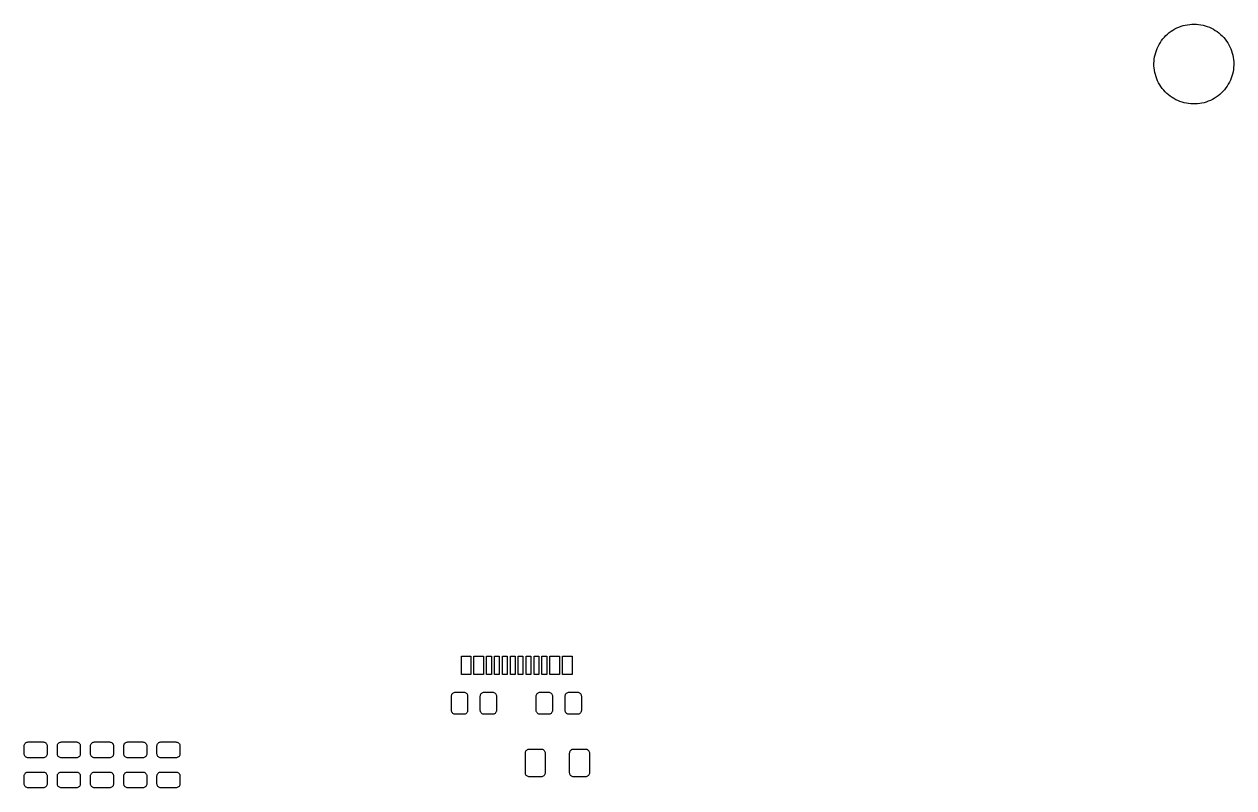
# Model space of a CAD drawing. Extents: x 10 to 173, y -123 to -10.
# Drawn here: x 91 to 167.5, y -65.8 to -17.5 of the extents above; entities that cross this region are included whole.
import ezdxf

# ---------------------------------------------------------------- set-up
doc = ezdxf.new("R2010")
doc.units = 0
doc.layers.add('BLACK', color=7, linetype='CONTINUOUS')

msp = doc.modelspace()

# ---------------------------------------------------------------- linework, layer by layer
at = {"layer": 'BLACK', "linetype": 'CONTINUOUS'}
for p, q in [((164.186, -17.6097), (164.321, -17.568)), ((164.321, -17.568), (164.458, -17.5339)), ((164.458, -17.5339), (164.596, -17.5075)), ((164.596, -17.5075), (164.736, -17.4888)), ((164.736, -17.4888), (164.877, -17.478)), ((164.877, -17.478), (165.018, -17.4751)), ((165.018, -17.4751), (165.159, -17.48)), ((165.159, -17.48), (165.299, -17.4928)), ((165.299, -17.4928), (165.438, -17.5134)), ((165.438, -17.5134), (165.577, -17.5417)), ((165.577, -17.5417), (165.713, -17.5777)), ((165.713, -17.5777), (165.847, -17.6213)), ((163.043, -18.4041), (163.135, -18.2974)), ((163.135, -18.2974), (163.233, -18.196)), ((163.233, -18.196), (163.337, -18.1002)), ((163.337, -18.1002), (163.445, -18.0103)), ((163.445, -18.0103), (163.559, -17.9266)), ((163.559, -17.9266), (163.677, -17.8494)), ((163.677, -17.8494), (163.799, -17.7789)), ((163.799, -17.7789), (163.925, -17.7153)), ((163.925, -17.7153), (164.054, -17.6589)), ((164.054, -17.6589), (164.186, -17.6097)), ((165.847, -17.6213), (165.978, -17.6723)), ((165.978, -17.6723), (166.107, -17.7305)), ((166.107, -17.7305), (166.232, -17.7959)), ((166.232, -17.7959), (166.353, -17.8681)), ((166.353, -17.8681), (166.47, -17.9469)), ((166.47, -17.9469), (166.582, -18.0322)), ((166.582, -18.0322), (166.69, -18.1236)), ((166.69, -18.1236), (166.792, -18.2208)), ((166.792, -18.2208), (166.888, -18.3236)), ((166.888, -18.3236), (166.979, -18.4316)), ((162.627, -19.1364), (162.679, -19.0053)), ((162.679, -19.0053), (162.738, -18.8773)), ((162.738, -18.8773), (162.805, -18.7528)), ((162.805, -18.7528), (162.878, -18.6322)), ((162.878, -18.6322), (162.957, -18.5158)), ((162.957, -18.5158), (163.043, -18.4041)), ((166.979, -18.4316), (167.063, -18.5445)), ((167.063, -18.5445), (167.141, -18.662)), ((167.141, -18.662), (167.213, -18.7836)), ((167.213, -18.7836), (167.277, -18.909)), ((167.277, -18.909), (167.334, -19.0378)), ((167.334, -19.0378), (167.385, -19.1696)), ((162.475, -19.9647), (162.481, -19.8239)), ((162.481, -19.8239), (162.495, -19.6835)), ((162.495, -19.6835), (162.516, -19.5442)), ((162.516, -19.5442), (162.546, -19.4063)), ((162.546, -19.4063), (162.583, -19.2702)), ((162.583, -19.2702), (162.627, -19.1364)), ((167.385, -19.1696), (167.427, -19.304)), ((167.427, -19.304), (167.462, -19.4406)), ((167.462, -19.4406), (167.49, -19.5789)), ((167.49, -19.5789), (167.509, -19.7185)), ((167.509, -19.7185), (167.521, -19.8591)), ((167.521, -19.8591), (167.525, -20)), ((162.477, -20.1057), (162.475, -19.9647)), ((162.487, -20.2464), (162.477, -20.1057)), ((162.505, -20.3863), (162.487, -20.2464)), ((162.53, -20.525), (162.505, -20.3863)), ((162.563, -20.662), (162.53, -20.525)), ((167.446, -20.6279), (167.407, -20.7635)), ((167.477, -20.4904), (167.446, -20.6279)), ((167.5, -20.3514), (167.477, -20.4904)), ((167.516, -20.2113), (167.5, -20.3514)), ((167.524, -20.0705), (167.516, -20.2113)), ((167.525, -20), (167.524, -20.0705)), ((162.604, -20.797), (162.563, -20.662)), ((162.652, -20.9295), (162.604, -20.797)), ((162.708, -21.0591), (162.652, -20.9295)), ((162.771, -21.1854), (162.708, -21.0591)), ((162.84, -21.308), (162.771, -21.1854)), ((162.917, -21.4265), (162.84, -21.308)), ((167.103, -21.3973), (167.022, -21.5125)), ((167.178, -21.2777), (167.103, -21.3973)), ((167.246, -21.1542), (167.178, -21.2777)), ((167.307, -21.027), (167.246, -21.1542)), ((167.36, -20.8966), (167.307, -21.027)), ((167.407, -20.7635), (167.36, -20.8966)), ((162.999, -21.5406), (162.917, -21.4265)), ((163.089, -21.6499), (162.999, -21.5406)), ((163.184, -21.754), (163.089, -21.6499)), ((163.284, -21.8527), (163.184, -21.754)), ((163.391, -21.9455), (163.284, -21.8527)), ((163.502, -22.0324), (163.391, -21.9455)), ((163.617, -22.1128), (163.502, -22.0324)), ((163.737, -22.1867), (163.617, -22.1128)), ((163.862, -22.2538), (163.737, -22.1867)), ((166.293, -22.1689), (166.17, -22.2377)), ((166.412, -22.0933), (166.293, -22.1689)), ((166.527, -22.0112), (166.412, -22.0933)), ((166.637, -21.9229), (166.527, -22.0112)), ((166.741, -21.8285), (166.637, -21.9229)), ((166.841, -21.7285), (166.741, -21.8285)), ((166.934, -21.623), (166.841, -21.7285)), ((167.022, -21.5125), (166.934, -21.623)), ((163.989, -22.3138), (163.862, -22.2538)), ((164.12, -22.3666), (163.989, -22.3138)), ((164.253, -22.4121), (164.12, -22.3666)), ((164.389, -22.45), (164.253, -22.4121)), ((164.527, -22.4803), (164.389, -22.45)), ((164.666, -22.5028), (164.527, -22.4803)), ((164.806, -22.5176), (164.666, -22.5028)), ((164.947, -22.5244), (164.806, -22.5176)), ((165.088, -22.5235), (164.947, -22.5244)), ((165.229, -22.5146), (165.088, -22.5235)), ((165.369, -22.4979), (165.229, -22.5146)), ((165.508, -22.4734), (165.369, -22.4979)), ((165.645, -22.4412), (165.508, -22.4734)), ((165.78, -22.4014), (165.645, -22.4412)), ((165.913, -22.3541), (165.78, -22.4014)), ((166.043, -22.2995), (165.913, -22.3541)), ((166.17, -22.2377), (166.043, -22.2995)), ((118.666, -58.6312), (118.666, -57.4712)), ((118.666, -57.4712), (119.266, -57.4712)), ((119.266, -57.4712), (119.266, -58.6312)), ((119.466, -58.6312), (119.466, -57.4712)), ((119.466, -57.4712), (120.066, -57.4712)), ((120.066, -57.4712), (120.066, -58.6312)), ((120.266, -58.6312), (120.266, -57.4712)), ((120.266, -57.4712), (120.566, -57.4712)), ((120.566, -57.4712), (120.566, -58.6312)), ((120.766, -58.6312), (120.766, -57.4712)), ((120.766, -57.4712), (121.066, -57.4712)), ((121.066, -57.4712), (121.066, -58.6312)), ((121.266, -58.6312), (121.266, -57.4712)), ((121.266, -57.4712), (121.566, -57.4712)), ((121.566, -57.4712), (121.566, -58.6312)), ((121.766, -58.6312), (121.766, -57.4712)), ((121.766, -57.4712), (122.066, -57.4712)), ((122.066, -57.4712), (122.066, -58.6312)), ((122.266, -58.6312), (122.266, -57.4712)), ((122.266, -57.4712), (122.566, -57.4712)), ((122.566, -57.4712), (122.566, -58.6312)), ((122.766, -58.6312), (122.766, -57.4712)), ((122.766, -57.4712), (123.066, -57.4712)), ((123.066, -57.4712), (123.066, -58.6312)), ((123.266, -58.6312), (123.266, -57.4712)), ((123.266, -57.4712), (123.566, -57.4712)), ((123.566, -57.4712), (123.566, -58.6312)), ((123.766, -58.6312), (123.766, -57.4712)), ((123.766, -57.4712), (124.066, -57.4712)), ((124.066, -57.4712), (124.066, -58.6312)), ((124.266, -58.6312), (124.266, -57.4712)), ((124.266, -57.4712), (124.866, -57.4712)), ((124.866, -57.4712), (124.866, -58.6312)), ((125.066, -58.6312), (125.066, -57.4712)), ((125.066, -57.4712), (125.666, -57.4712)), ((125.666, -57.4712), (125.666, -58.6312)), ((119.266, -58.6312), (118.666, -58.6312)), ((120.066, -58.6312), (119.466, -58.6312)), ((120.566, -58.6312), (120.266, -58.6312)), ((121.066, -58.6312), (120.766, -58.6312)), ((121.566, -58.6312), (121.266, -58.6312)), ((122.066, -58.6312), (121.766, -58.6312)), ((122.566, -58.6312), (122.266, -58.6312)), ((123.066, -58.6312), (122.766, -58.6312)), ((123.566, -58.6312), (123.266, -58.6312)), ((124.066, -58.6312), (123.766, -58.6312)), ((124.866, -58.6312), (124.266, -58.6312)), ((125.666, -58.6312), (125.066, -58.6312)), ((118.041, -59.9912), (118.044, -59.9508)), ((118.041, -60.8912), (118.041, -59.9912)), ((118.044, -59.9508), (118.056, -59.9078)), ((118.056, -59.9078), (118.074, -59.8673)), ((118.074, -59.8673), (118.099, -59.8308)), ((118.099, -59.8308), (118.131, -59.7994)), ((118.131, -59.7994), (118.167, -59.774)), ((118.167, -59.774), (118.208, -59.7555)), ((118.208, -59.7555), (118.251, -59.7445)), ((118.251, -59.7445), (118.291, -59.7412)), ((118.291, -59.7412), (118.816, -59.7412)), ((118.816, -59.7412), (118.857, -59.7445)), ((118.857, -59.7445), (118.9, -59.7555)), ((118.9, -59.7555), (118.94, -59.774)), ((118.94, -59.774), (118.977, -59.7994)), ((118.977, -59.7994), (119.008, -59.8308)), ((119.008, -59.8308), (119.033, -59.8673)), ((119.033, -59.8673), (119.052, -59.9078)), ((119.052, -59.9078), (119.063, -59.9508)), ((119.063, -59.9508), (119.066, -59.9912)), ((119.066, -59.9912), (119.066, -60.8912)), ((119.866, -59.9912), (119.869, -59.9508)), ((119.866, -60.8912), (119.866, -59.9912)), ((119.869, -59.9508), (119.881, -59.9078)), ((119.881, -59.9078), (119.899, -59.8673)), ((119.899, -59.8673), (119.924, -59.8308)), ((119.924, -59.8308), (119.956, -59.7994)), ((119.956, -59.7994), (119.992, -59.774)), ((119.992, -59.774), (120.033, -59.7555)), ((120.033, -59.7555), (120.076, -59.7445)), ((120.076, -59.7445), (120.116, -59.7412)), ((120.116, -59.7412), (120.641, -59.7412)), ((120.641, -59.7412), (120.682, -59.7445)), ((120.682, -59.7445), (120.725, -59.7555)), ((120.725, -59.7555), (120.765, -59.774)), ((120.765, -59.774), (120.802, -59.7994)), ((120.802, -59.7994), (120.833, -59.8308)), ((120.833, -59.8308), (120.858, -59.8673)), ((120.858, -59.8673), (120.877, -59.9078)), ((120.877, -59.9078), (120.888, -59.9508)), ((120.888, -59.9508), (120.891, -59.9912)), ((120.891, -59.9912), (120.891, -60.8912)), ((123.406, -59.9912), (123.409, -59.9508)), ((123.406, -60.8912), (123.406, -59.9912)), ((123.409, -59.9508), (123.421, -59.9078)), ((123.421, -59.9078), (123.439, -59.8673)), ((123.439, -59.8673), (123.464, -59.8308)), ((123.464, -59.8308), (123.496, -59.7994)), ((123.496, -59.7994), (123.532, -59.774)), ((123.532, -59.774), (123.573, -59.7555)), ((123.573, -59.7555), (123.616, -59.7445)), ((123.616, -59.7445), (123.656, -59.7412)), ((123.656, -59.7412), (124.181, -59.7412)), ((124.181, -59.7412), (124.222, -59.7445)), ((124.222, -59.7445), (124.265, -59.7555)), ((124.265, -59.7555), (124.305, -59.774)), ((124.305, -59.774), (124.342, -59.7994)), ((124.342, -59.7994), (124.373, -59.8308)), ((124.373, -59.8308), (124.398, -59.8673)), ((124.398, -59.8673), (124.417, -59.9078)), ((124.417, -59.9078), (124.428, -59.9508)), ((124.428, -59.9508), (124.431, -59.9912)), ((124.431, -59.9912), (124.431, -60.8912)), ((125.231, -59.9912), (125.234, -59.9508)), ((125.231, -60.8912), (125.231, -59.9912)), ((125.234, -59.9508), (125.246, -59.9078)), ((125.246, -59.9078), (125.264, -59.8673)), ((125.264, -59.8673), (125.289, -59.8308)), ((125.289, -59.8308), (125.321, -59.7994)), ((125.321, -59.7994), (125.357, -59.774)), ((125.357, -59.774), (125.398, -59.7555)), ((125.398, -59.7555), (125.441, -59.7445)), ((125.441, -59.7445), (125.481, -59.7412)), ((125.481, -59.7412), (126.006, -59.7412)), ((126.006, -59.7412), (126.047, -59.7445)), ((126.047, -59.7445), (126.09, -59.7555)), ((126.09, -59.7555), (126.13, -59.774)), ((126.13, -59.774), (126.167, -59.7994)), ((126.167, -59.7994), (126.198, -59.8308)), ((126.198, -59.8308), (126.223, -59.8673)), ((126.223, -59.8673), (126.242, -59.9078)), ((126.242, -59.9078), (126.253, -59.9508)), ((126.253, -59.9508), (126.256, -59.9912)), ((126.256, -59.9912), (126.256, -60.8912)), ((118.044, -60.9316), (118.041, -60.8912)), ((118.056, -60.9747), (118.044, -60.9316)), ((118.074, -61.0151), (118.056, -60.9747)), ((118.099, -61.0516), (118.074, -61.0151)), ((118.131, -61.083), (118.099, -61.0516)), ((118.167, -61.1084), (118.131, -61.083)), ((118.208, -61.1269), (118.167, -61.1084)), ((118.251, -61.1379), (118.208, -61.1269)), ((118.291, -61.1412), (118.251, -61.1379)), ((118.816, -61.1412), (118.291, -61.1412)), ((118.857, -61.1379), (118.816, -61.1412)), ((118.9, -61.1269), (118.857, -61.1379)), ((118.94, -61.1084), (118.9, -61.1269)), ((118.977, -61.083), (118.94, -61.1084)), ((119.008, -61.0516), (118.977, -61.083)), ((119.033, -61.0151), (119.008, -61.0516)), ((119.052, -60.9747), (119.033, -61.0151)), ((119.063, -60.9316), (119.052, -60.9747)), ((119.066, -60.8912), (119.063, -60.9316)), ((119.869, -60.9316), (119.866, -60.8912)), ((119.881, -60.9747), (119.869, -60.9316)), ((119.899, -61.0151), (119.881, -60.9747)), ((119.924, -61.0516), (119.899, -61.0151)), ((119.956, -61.083), (119.924, -61.0516)), ((119.992, -61.1084), (119.956, -61.083)), ((120.033, -61.1269), (119.992, -61.1084)), ((120.076, -61.1379), (120.033, -61.1269)), ((120.116, -61.1412), (120.076, -61.1379)), ((120.641, -61.1412), (120.116, -61.1412)), ((120.682, -61.1379), (120.641, -61.1412)), ((120.725, -61.1269), (120.682, -61.1379)), ((120.765, -61.1084), (120.725, -61.1269)), ((120.802, -61.083), (120.765, -61.1084)), ((120.833, -61.0516), (120.802, -61.083)), ((120.858, -61.0151), (120.833, -61.0516)), ((120.877, -60.9747), (120.858, -61.0151)), ((120.888, -60.9316), (120.877, -60.9747)), ((120.891, -60.8912), (120.888, -60.9316)), ((123.409, -60.9316), (123.406, -60.8912)), ((123.421, -60.9747), (123.409, -60.9316)), ((123.439, -61.0151), (123.421, -60.9747)), ((123.464, -61.0516), (123.439, -61.0151)), ((123.496, -61.083), (123.464, -61.0516)), ((123.532, -61.1084), (123.496, -61.083)), ((123.573, -61.1269), (123.532, -61.1084)), ((123.616, -61.1379), (123.573, -61.1269)), ((123.656, -61.1412), (123.616, -61.1379)), ((124.181, -61.1412), (123.656, -61.1412)), ((124.222, -61.1379), (124.181, -61.1412)), ((124.265, -61.1269), (124.222, -61.1379)), ((124.305, -61.1084), (124.265, -61.1269)), ((124.342, -61.083), (124.305, -61.1084)), ((124.373, -61.0516), (124.342, -61.083)), ((124.398, -61.0151), (124.373, -61.0516)), ((124.417, -60.9747), (124.398, -61.0151)), ((124.428, -60.9316), (124.417, -60.9747)), ((124.431, -60.8912), (124.428, -60.9316)), ((125.234, -60.9316), (125.231, -60.8912)), ((125.246, -60.9747), (125.234, -60.9316)), ((125.264, -61.0151), (125.246, -60.9747)), ((125.289, -61.0516), (125.264, -61.0151)), ((125.321, -61.083), (125.289, -61.0516)), ((125.357, -61.1084), (125.321, -61.083)), ((125.398, -61.1269), (125.357, -61.1084)), ((125.441, -61.1379), (125.398, -61.1269)), ((125.481, -61.1412), (125.441, -61.1379)), ((126.006, -61.1412), (125.481, -61.1412)), ((126.047, -61.1379), (126.006, -61.1412)), ((126.09, -61.1269), (126.047, -61.1379)), ((126.13, -61.1084), (126.09, -61.1269)), ((126.167, -61.083), (126.13, -61.1084)), ((126.198, -61.0516), (126.167, -61.083)), ((126.223, -61.0151), (126.198, -61.0516)), ((126.242, -60.9747), (126.223, -61.0151)), ((126.253, -60.9316), (126.242, -60.9747)), ((126.256, -60.8912), (126.253, -60.9316)), ((91.0162, -63.1412), (91.0195, -63.1008)), ((91.0162, -63.6412), (91.0162, -63.1412)), ((91.0195, -63.1008), (91.0305, -63.0578)), ((91.0305, -63.0578), (91.049, -63.0173)), ((91.049, -63.0173), (91.0744, -62.9808)), ((91.0744, -62.9808), (91.1058, -62.9494)), ((91.1058, -62.9494), (91.1423, -62.924)), ((91.1423, -62.924), (91.1828, -62.9055)), ((91.1828, -62.9055), (91.2258, -62.8945)), ((91.2258, -62.8945), (91.2662, -62.8912)), ((91.2662, -62.8912), (92.2162, -62.8912)), ((92.2162, -62.8912), (92.2566, -62.8945)), ((92.2566, -62.8945), (92.2997, -62.9055)), ((92.2997, -62.9055), (92.3401, -62.924)), ((92.3401, -62.924), (92.3766, -62.9494)), ((92.3766, -62.9494), (92.408, -62.9808)), ((92.408, -62.9808), (92.4334, -63.0173)), ((92.4334, -63.0173), (92.4519, -63.0578)), ((92.4519, -63.0578), (92.4629, -63.1008)), ((92.4629, -63.1008), (92.4662, -63.1412)), ((92.4662, -63.1412), (92.4662, -63.6412)), ((93.1162, -63.1412), (93.1195, -63.1008)), ((93.1162, -63.6412), (93.1162, -63.1412)), ((93.1195, -63.1008), (93.1305, -63.0578)), ((93.1305, -63.0578), (93.149, -63.0173)), ((93.149, -63.0173), (93.1744, -62.9808)), ((93.1744, -62.9808), (93.2058, -62.9494)), ((93.2058, -62.9494), (93.2423, -62.924)), ((93.2423, -62.924), (93.2828, -62.9055)), ((93.2828, -62.9055), (93.3258, -62.8945)), ((93.3258, -62.8945), (93.3662, -62.8912)), ((93.3662, -62.8912), (94.3162, -62.8912)), ((94.3162, -62.8912), (94.3566, -62.8945)), ((94.3566, -62.8945), (94.3997, -62.9055)), ((94.3997, -62.9055), (94.4401, -62.924)), ((94.4401, -62.924), (94.4766, -62.9494)), ((94.4766, -62.9494), (94.508, -62.9808)), ((94.508, -62.9808), (94.5334, -63.0173)), ((94.5334, -63.0173), (94.5519, -63.0578)), ((94.5519, -63.0578), (94.5629, -63.1008)), ((94.5629, -63.1008), (94.5662, -63.1412)), ((94.5662, -63.1412), (94.5662, -63.6412)), ((95.2162, -63.1412), (95.2195, -63.1008)), ((95.2162, -63.6412), (95.2162, -63.1412)), ((95.2195, -63.1008), (95.2305, -63.0578)), ((95.2305, -63.0578), (95.249, -63.0173)), ((95.249, -63.0173), (95.2744, -62.9808)), ((95.2744, -62.9808), (95.3058, -62.9494)), ((95.3058, -62.9494), (95.3423, -62.924)), ((95.3423, -62.924), (95.3828, -62.9055)), ((95.3828, -62.9055), (95.4258, -62.8945)), ((95.4258, -62.8945), (95.4662, -62.8912)), ((95.4662, -62.8912), (96.4162, -62.8912)), ((96.4162, -62.8912), (96.4566, -62.8945)), ((96.4566, -62.8945), (96.4997, -62.9055)), ((96.4997, -62.9055), (96.5401, -62.924)), ((96.5401, -62.924), (96.5766, -62.9494)), ((96.5766, -62.9494), (96.608, -62.9808)), ((96.608, -62.9808), (96.6334, -63.0173)), ((96.6334, -63.0173), (96.6519, -63.0578)), ((96.6519, -63.0578), (96.6629, -63.1008)), ((96.6629, -63.1008), (96.6662, -63.1412)), ((96.6662, -63.1412), (96.6662, -63.6412)), ((97.3162, -63.1412), (97.3195, -63.1008)), ((97.3162, -63.6412), (97.3162, -63.1412)), ((97.3195, -63.1008), (97.3305, -63.0578)), ((97.3305, -63.0578), (97.349, -63.0173)), ((97.349, -63.0173), (97.3744, -62.9808)), ((97.3744, -62.9808), (97.4058, -62.9494)), ((97.4058, -62.9494), (97.4423, -62.924)), ((97.4423, -62.924), (97.4828, -62.9055)), ((97.4828, -62.9055), (97.5258, -62.8945)), ((97.5258, -62.8945), (97.5662, -62.8912)), ((97.5662, -62.8912), (98.5162, -62.8912)), ((98.5162, -62.8912), (98.5566, -62.8945)), ((98.5566, -62.8945), (98.5997, -62.9055)), ((98.5997, -62.9055), (98.6401, -62.924)), ((98.6401, -62.924), (98.6766, -62.9494)), ((98.6766, -62.9494), (98.708, -62.9808)), ((98.708, -62.9808), (98.7334, -63.0173)), ((98.7334, -63.0173), (98.7519, -63.0578)), ((98.7519, -63.0578), (98.7629, -63.1008)), ((98.7629, -63.1008), (98.7662, -63.1412)), ((98.7662, -63.1412), (98.7662, -63.6412)), ((99.4162, -63.1412), (99.4195, -63.1008)), ((99.4162, -63.6412), (99.4162, -63.1412)), ((99.4195, -63.1008), (99.4305, -63.0578)), ((99.4305, -63.0578), (99.449, -63.0173)), ((99.449, -63.0173), (99.4744, -62.9808)), ((99.4744, -62.9808), (99.5058, -62.9494)), ((99.5058, -62.9494), (99.5423, -62.924)), ((99.5423, -62.924), (99.5828, -62.9055)), ((99.5828, -62.9055), (99.6258, -62.8945)), ((99.6258, -62.8945), (99.6662, -62.8912)), ((99.6662, -62.8912), (100.616, -62.8912)), ((100.616, -62.8912), (100.657, -62.8945)), ((100.657, -62.8945), (100.7, -62.9055)), ((100.7, -62.9055), (100.74, -62.924)), ((100.74, -62.924), (100.777, -62.9494)), ((100.777, -62.9494), (100.808, -62.9808)), ((100.808, -62.9808), (100.833, -63.0173)), ((100.833, -63.0173), (100.852, -63.0578)), ((100.852, -63.0578), (100.863, -63.1008)), ((100.863, -63.1008), (100.866, -63.1412)), ((100.866, -63.1412), (100.866, -63.6412)), ((122.731, -63.5078), (122.749, -63.4673)), ((122.749, -63.4673), (122.774, -63.4308)), ((122.774, -63.4308), (122.806, -63.3994)), ((122.806, -63.3994), (122.842, -63.374)), ((122.842, -63.374), (122.883, -63.3555)), ((122.883, -63.3555), (122.926, -63.3445)), ((122.926, -63.3445), (122.966, -63.3412)), ((122.966, -63.3412), (123.716, -63.3412)), ((123.716, -63.3412), (123.757, -63.3445)), ((123.757, -63.3445), (123.8, -63.3555)), ((123.8, -63.3555), (123.84, -63.374)), ((123.84, -63.374), (123.877, -63.3994)), ((123.877, -63.3994), (123.908, -63.4308)), ((123.908, -63.4308), (123.933, -63.4673)), ((123.933, -63.4673), (123.952, -63.5078)), ((125.531, -63.5078), (125.549, -63.4673)), ((125.549, -63.4673), (125.574, -63.4308)), ((125.574, -63.4308), (125.606, -63.3994)), ((125.606, -63.3994), (125.642, -63.374)), ((125.642, -63.374), (125.683, -63.3555)), ((125.683, -63.3555), (125.726, -63.3445)), ((125.726, -63.3445), (125.766, -63.3412)), ((125.766, -63.3412), (126.516, -63.3412)), ((126.516, -63.3412), (126.557, -63.3445)), ((126.557, -63.3445), (126.6, -63.3555)), ((126.6, -63.3555), (126.64, -63.374)), ((126.64, -63.374), (126.677, -63.3994)), ((126.677, -63.3994), (126.708, -63.4308)), ((126.708, -63.4308), (126.733, -63.4673)), ((126.733, -63.4673), (126.752, -63.5078)), ((91.0195, -63.6816), (91.0162, -63.6412)), ((91.0305, -63.7247), (91.0195, -63.6816)), ((91.049, -63.7651), (91.0305, -63.7247)), ((91.0744, -63.8016), (91.049, -63.7651)), ((91.1058, -63.833), (91.0744, -63.8016)), ((91.1423, -63.8584), (91.1058, -63.833)), ((91.1828, -63.8769), (91.1423, -63.8584)), ((91.2258, -63.8879), (91.1828, -63.8769)), ((91.2662, -63.8912), (91.2258, -63.8879)), ((92.2162, -63.8912), (91.2662, -63.8912)), ((92.2566, -63.8879), (92.2162, -63.8912)), ((92.2997, -63.8769), (92.2566, -63.8879)), ((92.3401, -63.8584), (92.2997, -63.8769)), ((92.3766, -63.833), (92.3401, -63.8584)), ((92.408, -63.8016), (92.3766, -63.833)), ((92.4334, -63.7651), (92.408, -63.8016)), ((92.4519, -63.7247), (92.4334, -63.7651)), ((92.4629, -63.6816), (92.4519, -63.7247)), ((92.4662, -63.6412), (92.4629, -63.6816)), ((93.1195, -63.6816), (93.1162, -63.6412)), ((93.1305, -63.7247), (93.1195, -63.6816)), ((93.149, -63.7651), (93.1305, -63.7247)), ((93.1744, -63.8016), (93.149, -63.7651)), ((93.2058, -63.833), (93.1744, -63.8016)), ((93.2423, -63.8584), (93.2058, -63.833)), ((93.2828, -63.8769), (93.2423, -63.8584)), ((93.3258, -63.8879), (93.2828, -63.8769)), ((93.3662, -63.8912), (93.3258, -63.8879)), ((94.3162, -63.8912), (93.3662, -63.8912)), ((94.3566, -63.8879), (94.3162, -63.8912)), ((94.3997, -63.8769), (94.3566, -63.8879)), ((94.4401, -63.8584), (94.3997, -63.8769)), ((94.4766, -63.833), (94.4401, -63.8584)), ((94.508, -63.8016), (94.4766, -63.833)), ((94.5334, -63.7651), (94.508, -63.8016)), ((94.5519, -63.7247), (94.5334, -63.7651)), ((94.5629, -63.6816), (94.5519, -63.7247)), ((94.5662, -63.6412), (94.5629, -63.6816)), ((95.2195, -63.6816), (95.2162, -63.6412)), ((95.2305, -63.7247), (95.2195, -63.6816)), ((95.249, -63.7651), (95.2305, -63.7247)), ((95.2744, -63.8016), (95.249, -63.7651)), ((95.3058, -63.833), (95.2744, -63.8016)), ((95.3423, -63.8584), (95.3058, -63.833)), ((95.3828, -63.8769), (95.3423, -63.8584)), ((95.4258, -63.8879), (95.3828, -63.8769)), ((95.4662, -63.8912), (95.4258, -63.8879)), ((96.4162, -63.8912), (95.4662, -63.8912)), ((96.4566, -63.8879), (96.4162, -63.8912)), ((96.4997, -63.8769), (96.4566, -63.8879)), ((96.5401, -63.8584), (96.4997, -63.8769)), ((96.5766, -63.833), (96.5401, -63.8584)), ((96.608, -63.8016), (96.5766, -63.833)), ((96.6334, -63.7651), (96.608, -63.8016)), ((96.6519, -63.7247), (96.6334, -63.7651)), ((96.6629, -63.6816), (96.6519, -63.7247)), ((96.6662, -63.6412), (96.6629, -63.6816)), ((97.3195, -63.6816), (97.3162, -63.6412)), ((97.3305, -63.7247), (97.3195, -63.6816)), ((97.349, -63.7651), (97.3305, -63.7247)), ((97.3744, -63.8016), (97.349, -63.7651)), ((97.4058, -63.833), (97.3744, -63.8016)), ((97.4423, -63.8584), (97.4058, -63.833)), ((97.4828, -63.8769), (97.4423, -63.8584)), ((97.5258, -63.8879), (97.4828, -63.8769)), ((97.5662, -63.8912), (97.5258, -63.8879)), ((98.5162, -63.8912), (97.5662, -63.8912)), ((98.5566, -63.8879), (98.5162, -63.8912)), ((98.5997, -63.8769), (98.5566, -63.8879)), ((98.6401, -63.8584), (98.5997, -63.8769)), ((98.6766, -63.833), (98.6401, -63.8584)), ((98.708, -63.8016), (98.6766, -63.833)), ((98.7334, -63.7651), (98.708, -63.8016)), ((98.7519, -63.7247), (98.7334, -63.7651)), ((98.7629, -63.6816), (98.7519, -63.7247)), ((98.7662, -63.6412), (98.7629, -63.6816)), ((99.4195, -63.6816), (99.4162, -63.6412)), ((99.4305, -63.7247), (99.4195, -63.6816)), ((99.449, -63.7651), (99.4305, -63.7247)), ((99.4744, -63.8016), (99.449, -63.7651)), ((99.5058, -63.833), (99.4744, -63.8016)), ((99.5423, -63.8584), (99.5058, -63.833)), ((99.5828, -63.8769), (99.5423, -63.8584)), ((99.6258, -63.8879), (99.5828, -63.8769)), ((99.6662, -63.8912), (99.6258, -63.8879)), ((100.616, -63.8912), (99.6662, -63.8912)), ((100.657, -63.8879), (100.616, -63.8912)), ((100.7, -63.8769), (100.657, -63.8879)), ((100.74, -63.8584), (100.7, -63.8769)), ((100.777, -63.833), (100.74, -63.8584)), ((100.808, -63.8016), (100.777, -63.833)), ((100.833, -63.7651), (100.808, -63.8016)), ((100.852, -63.7247), (100.833, -63.7651)), ((100.863, -63.6816), (100.852, -63.7247)), ((100.866, -63.6412), (100.863, -63.6816)), ((122.716, -63.5912), (122.719, -63.5508)), ((122.716, -64.8412), (122.716, -63.5912)), ((122.719, -63.5508), (122.731, -63.5078)), ((123.952, -63.5078), (123.963, -63.5508)), ((123.963, -63.5508), (123.966, -63.5912)), ((123.966, -63.5912), (123.966, -64.8412)), ((125.516, -63.5912), (125.519, -63.5508)), ((125.516, -64.8412), (125.516, -63.5912)), ((125.519, -63.5508), (125.531, -63.5078)), ((126.752, -63.5078), (126.763, -63.5508)), ((126.763, -63.5508), (126.766, -63.5912)), ((126.766, -63.5912), (126.766, -64.8412)), ((91.0162, -65.0412), (91.0195, -65.0008)), ((91.0195, -65.0008), (91.0305, -64.9578)), ((91.0305, -64.9578), (91.049, -64.9173)), ((91.049, -64.9173), (91.0744, -64.8808)), ((91.0744, -64.8808), (91.1058, -64.8494)), ((91.1058, -64.8494), (91.1423, -64.824)), ((91.1423, -64.824), (91.1828, -64.8055)), ((91.1828, -64.8055), (91.2258, -64.7945)), ((91.2258, -64.7945), (91.2662, -64.7912)), ((91.2662, -64.7912), (92.2162, -64.7912)), ((92.2162, -64.7912), (92.2566, -64.7945)), ((92.2566, -64.7945), (92.2997, -64.8055)), ((92.2997, -64.8055), (92.3401, -64.824)), ((92.3401, -64.824), (92.3766, -64.8494)), ((92.3766, -64.8494), (92.408, -64.8808)), ((92.408, -64.8808), (92.4334, -64.9173)), ((92.4334, -64.9173), (92.4519, -64.9578)), ((92.4519, -64.9578), (92.4629, -65.0008)), ((92.4629, -65.0008), (92.4662, -65.0412)), ((93.1162, -65.0412), (93.1195, -65.0008)), ((93.1195, -65.0008), (93.1305, -64.9578)), ((93.1305, -64.9578), (93.149, -64.9173)), ((93.149, -64.9173), (93.1744, -64.8808)), ((93.1744, -64.8808), (93.2058, -64.8494)), ((93.2058, -64.8494), (93.2423, -64.824)), ((93.2423, -64.824), (93.2828, -64.8055)), ((93.2828, -64.8055), (93.3258, -64.7945)), ((93.3258, -64.7945), (93.3662, -64.7912)), ((93.3662, -64.7912), (94.3162, -64.7912)), ((94.3162, -64.7912), (94.3566, -64.7945)), ((94.3566, -64.7945), (94.3997, -64.8055)), ((94.3997, -64.8055), (94.4401, -64.824)), ((94.4401, -64.824), (94.4766, -64.8494)), ((94.4766, -64.8494), (94.508, -64.8808)), ((94.508, -64.8808), (94.5334, -64.9173)), ((94.5334, -64.9173), (94.5519, -64.9578)), ((94.5519, -64.9578), (94.5629, -65.0008)), ((94.5629, -65.0008), (94.5662, -65.0412)), ((95.2162, -65.0412), (95.2195, -65.0008)), ((95.2195, -65.0008), (95.2305, -64.9578)), ((95.2305, -64.9578), (95.249, -64.9173)), ((95.249, -64.9173), (95.2744, -64.8808)), ((95.2744, -64.8808), (95.3058, -64.8494)), ((95.3058, -64.8494), (95.3423, -64.824)), ((95.3423, -64.824), (95.3828, -64.8055)), ((95.3828, -64.8055), (95.4258, -64.7945)), ((95.4258, -64.7945), (95.4662, -64.7912)), ((95.4662, -64.7912), (96.4162, -64.7912)), ((96.4162, -64.7912), (96.4566, -64.7945)), ((96.4566, -64.7945), (96.4997, -64.8055)), ((96.4997, -64.8055), (96.5401, -64.824)), ((96.5401, -64.824), (96.5766, -64.8494)), ((96.5766, -64.8494), (96.608, -64.8808)), ((96.608, -64.8808), (96.6334, -64.9173)), ((96.6334, -64.9173), (96.6519, -64.9578)), ((96.6519, -64.9578), (96.6629, -65.0008)), ((96.6629, -65.0008), (96.6662, -65.0412)), ((97.3162, -65.0412), (97.3195, -65.0008)), ((97.3195, -65.0008), (97.3305, -64.9578)), ((97.3305, -64.9578), (97.349, -64.9173)), ((97.349, -64.9173), (97.3744, -64.8808)), ((97.3744, -64.8808), (97.4058, -64.8494)), ((97.4058, -64.8494), (97.4423, -64.824)), ((97.4423, -64.824), (97.4828, -64.8055)), ((97.4828, -64.8055), (97.5258, -64.7945)), ((97.5258, -64.7945), (97.5662, -64.7912)), ((97.5662, -64.7912), (98.5162, -64.7912)), ((98.5162, -64.7912), (98.5566, -64.7945)), ((98.5566, -64.7945), (98.5997, -64.8055)), ((98.5997, -64.8055), (98.6401, -64.824)), ((98.6401, -64.824), (98.6766, -64.8494)), ((98.6766, -64.8494), (98.708, -64.8808)), ((98.708, -64.8808), (98.7334, -64.9173)), ((98.7334, -64.9173), (98.7519, -64.9578)), ((98.7519, -64.9578), (98.7629, -65.0008)), ((98.7629, -65.0008), (98.7662, -65.0412)), ((99.4162, -65.0412), (99.4195, -65.0008)), ((99.4195, -65.0008), (99.4305, -64.9578)), ((99.4305, -64.9578), (99.449, -64.9173)), ((99.449, -64.9173), (99.4744, -64.8808)), ((99.4744, -64.8808), (99.5058, -64.8494)), ((99.5058, -64.8494), (99.5423, -64.824)), ((99.5423, -64.824), (99.5828, -64.8055)), ((99.5828, -64.8055), (99.6258, -64.7945)), ((99.6258, -64.7945), (99.6662, -64.7912)), ((99.6662, -64.7912), (100.616, -64.7912)), ((100.616, -64.7912), (100.657, -64.7945)), ((100.657, -64.7945), (100.7, -64.8055)), ((100.7, -64.8055), (100.74, -64.824)), ((100.74, -64.824), (100.777, -64.8494)), ((100.777, -64.8494), (100.808, -64.8808)), ((100.808, -64.8808), (100.833, -64.9173)), ((100.833, -64.9173), (100.852, -64.9578)), ((100.852, -64.9578), (100.863, -65.0008)), ((100.863, -65.0008), (100.866, -65.0412)), ((122.719, -64.8816), (122.716, -64.8412)), ((122.731, -64.9247), (122.719, -64.8816)), ((122.749, -64.9651), (122.731, -64.9247)), ((122.774, -65.0016), (122.749, -64.9651)), ((122.806, -65.033), (122.774, -65.0016)), ((123.908, -65.0016), (123.877, -65.033)), ((123.933, -64.9651), (123.908, -65.0016)), ((123.952, -64.9247), (123.933, -64.9651)), ((123.963, -64.8816), (123.952, -64.9247)), ((123.966, -64.8412), (123.963, -64.8816)), ((125.519, -64.8816), (125.516, -64.8412)), ((125.531, -64.9247), (125.519, -64.8816)), ((125.549, -64.9651), (125.531, -64.9247)), ((125.574, -65.0016), (125.549, -64.9651)), ((125.606, -65.033), (125.574, -65.0016)), ((126.708, -65.0016), (126.677, -65.033)), ((126.733, -64.9651), (126.708, -65.0016)), ((126.752, -64.9247), (126.733, -64.9651)), ((126.763, -64.8816), (126.752, -64.9247)), ((126.766, -64.8412), (126.763, -64.8816)), ((91.0162, -65.5412), (91.0162, -65.0412)), ((91.0195, -65.5816), (91.0162, -65.5412)), ((91.0305, -65.6247), (91.0195, -65.5816)), ((91.049, -65.6651), (91.0305, -65.6247)), ((91.0744, -65.7016), (91.049, -65.6651)), ((91.1058, -65.733), (91.0744, -65.7016)), ((91.1423, -65.7584), (91.1058, -65.733)), ((91.1828, -65.7769), (91.1423, -65.7584)), ((91.2258, -65.7879), (91.1828, -65.7769)), ((91.2662, -65.7912), (91.2258, -65.7879)), ((92.2162, -65.7912), (91.2662, -65.7912)), ((92.2566, -65.7879), (92.2162, -65.7912)), ((92.2997, -65.7769), (92.2566, -65.7879)), ((92.3401, -65.7584), (92.2997, -65.7769)), ((92.3766, -65.733), (92.3401, -65.7584)), ((92.408, -65.7016), (92.3766, -65.733)), ((92.4334, -65.6651), (92.408, -65.7016)), ((92.4519, -65.6247), (92.4334, -65.6651)), ((92.4629, -65.5816), (92.4519, -65.6247)), ((92.4662, -65.5412), (92.4629, -65.5816)), ((92.4662, -65.0412), (92.4662, -65.5412)), ((93.1162, -65.5412), (93.1162, -65.0412)), ((93.1195, -65.5816), (93.1162, -65.5412)), ((93.1305, -65.6247), (93.1195, -65.5816)), ((93.149, -65.6651), (93.1305, -65.6247)), ((93.1744, -65.7016), (93.149, -65.6651)), ((93.2058, -65.733), (93.1744, -65.7016)), ((93.2423, -65.7584), (93.2058, -65.733)), ((93.2828, -65.7769), (93.2423, -65.7584)), ((93.3258, -65.7879), (93.2828, -65.7769)), ((93.3662, -65.7912), (93.3258, -65.7879)), ((94.3162, -65.7912), (93.3662, -65.7912)), ((94.3566, -65.7879), (94.3162, -65.7912)), ((94.3997, -65.7769), (94.3566, -65.7879)), ((94.4401, -65.7584), (94.3997, -65.7769)), ((94.4766, -65.733), (94.4401, -65.7584)), ((94.508, -65.7016), (94.4766, -65.733)), ((94.5334, -65.6651), (94.508, -65.7016)), ((94.5519, -65.6247), (94.5334, -65.6651)), ((94.5629, -65.5816), (94.5519, -65.6247)), ((94.5662, -65.5412), (94.5629, -65.5816)), ((94.5662, -65.0412), (94.5662, -65.5412)), ((95.2162, -65.5412), (95.2162, -65.0412)), ((95.2195, -65.5816), (95.2162, -65.5412)), ((95.2305, -65.6247), (95.2195, -65.5816)), ((95.249, -65.6651), (95.2305, -65.6247)), ((95.2744, -65.7016), (95.249, -65.6651)), ((95.3058, -65.733), (95.2744, -65.7016)), ((95.3423, -65.7584), (95.3058, -65.733)), ((95.3828, -65.7769), (95.3423, -65.7584)), ((95.4258, -65.7879), (95.3828, -65.7769)), ((95.4662, -65.7912), (95.4258, -65.7879)), ((96.4162, -65.7912), (95.4662, -65.7912)), ((96.4566, -65.7879), (96.4162, -65.7912)), ((96.4997, -65.7769), (96.4566, -65.7879)), ((96.5401, -65.7584), (96.4997, -65.7769)), ((96.5766, -65.733), (96.5401, -65.7584)), ((96.608, -65.7016), (96.5766, -65.733)), ((96.6334, -65.6651), (96.608, -65.7016)), ((96.6519, -65.6247), (96.6334, -65.6651)), ((96.6629, -65.5816), (96.6519, -65.6247)), ((96.6662, -65.5412), (96.6629, -65.5816)), ((96.6662, -65.0412), (96.6662, -65.5412)), ((97.3162, -65.5412), (97.3162, -65.0412)), ((97.3195, -65.5816), (97.3162, -65.5412)), ((97.3305, -65.6247), (97.3195, -65.5816)), ((97.349, -65.6651), (97.3305, -65.6247)), ((97.3744, -65.7016), (97.349, -65.6651)), ((97.4058, -65.733), (97.3744, -65.7016)), ((97.4423, -65.7584), (97.4058, -65.733)), ((97.4828, -65.7769), (97.4423, -65.7584)), ((97.5258, -65.7879), (97.4828, -65.7769)), ((97.5662, -65.7912), (97.5258, -65.7879)), ((98.5162, -65.7912), (97.5662, -65.7912)), ((98.5566, -65.7879), (98.5162, -65.7912)), ((98.5997, -65.7769), (98.5566, -65.7879)), ((98.6401, -65.7584), (98.5997, -65.7769)), ((98.6766, -65.733), (98.6401, -65.7584)), ((98.708, -65.7016), (98.6766, -65.733)), ((98.7334, -65.6651), (98.708, -65.7016)), ((98.7519, -65.6247), (98.7334, -65.6651)), ((98.7629, -65.5816), (98.7519, -65.6247)), ((98.7662, -65.5412), (98.7629, -65.5816)), ((98.7662, -65.0412), (98.7662, -65.5412)), ((99.4162, -65.5412), (99.4162, -65.0412)), ((99.4195, -65.5816), (99.4162, -65.5412)), ((99.4305, -65.6247), (99.4195, -65.5816)), ((99.449, -65.6651), (99.4305, -65.6247)), ((99.4744, -65.7016), (99.449, -65.6651)), ((99.5058, -65.733), (99.4744, -65.7016)), ((99.5423, -65.7584), (99.5058, -65.733)), ((99.5828, -65.7769), (99.5423, -65.7584)), ((99.6258, -65.7879), (99.5828, -65.7769)), ((99.6662, -65.7912), (99.6258, -65.7879)), ((100.616, -65.7912), (99.6662, -65.7912)), ((100.657, -65.7879), (100.616, -65.7912)), ((100.7, -65.7769), (100.657, -65.7879)), ((100.74, -65.7584), (100.7, -65.7769)), ((100.777, -65.733), (100.74, -65.7584)), ((100.808, -65.7016), (100.777, -65.733)), ((100.833, -65.6651), (100.808, -65.7016)), ((100.852, -65.6247), (100.833, -65.6651)), ((100.863, -65.5816), (100.852, -65.6247)), ((100.866, -65.5412), (100.863, -65.5816)), ((100.866, -65.0412), (100.866, -65.5412)), ((122.842, -65.0584), (122.806, -65.033)), ((122.883, -65.0769), (122.842, -65.0584)), ((122.926, -65.0879), (122.883, -65.0769)), ((122.966, -65.0912), (122.926, -65.0879)), ((123.716, -65.0912), (122.966, -65.0912)), ((123.757, -65.0879), (123.716, -65.0912)), ((123.8, -65.0769), (123.757, -65.0879)), ((123.84, -65.0584), (123.8, -65.0769)), ((123.877, -65.033), (123.84, -65.0584)), ((125.642, -65.0584), (125.606, -65.033)), ((125.683, -65.0769), (125.642, -65.0584)), ((125.726, -65.0879), (125.683, -65.0769)), ((125.766, -65.0912), (125.726, -65.0879)), ((126.516, -65.0912), (125.766, -65.0912)), ((126.557, -65.0879), (126.516, -65.0912)), ((126.6, -65.0769), (126.557, -65.0879)), ((126.64, -65.0584), (126.6, -65.0769)), ((126.677, -65.033), (126.64, -65.0584))]:
    msp.add_line(p, q, dxfattribs=at)

doc.saveas('drawing.dxf')
